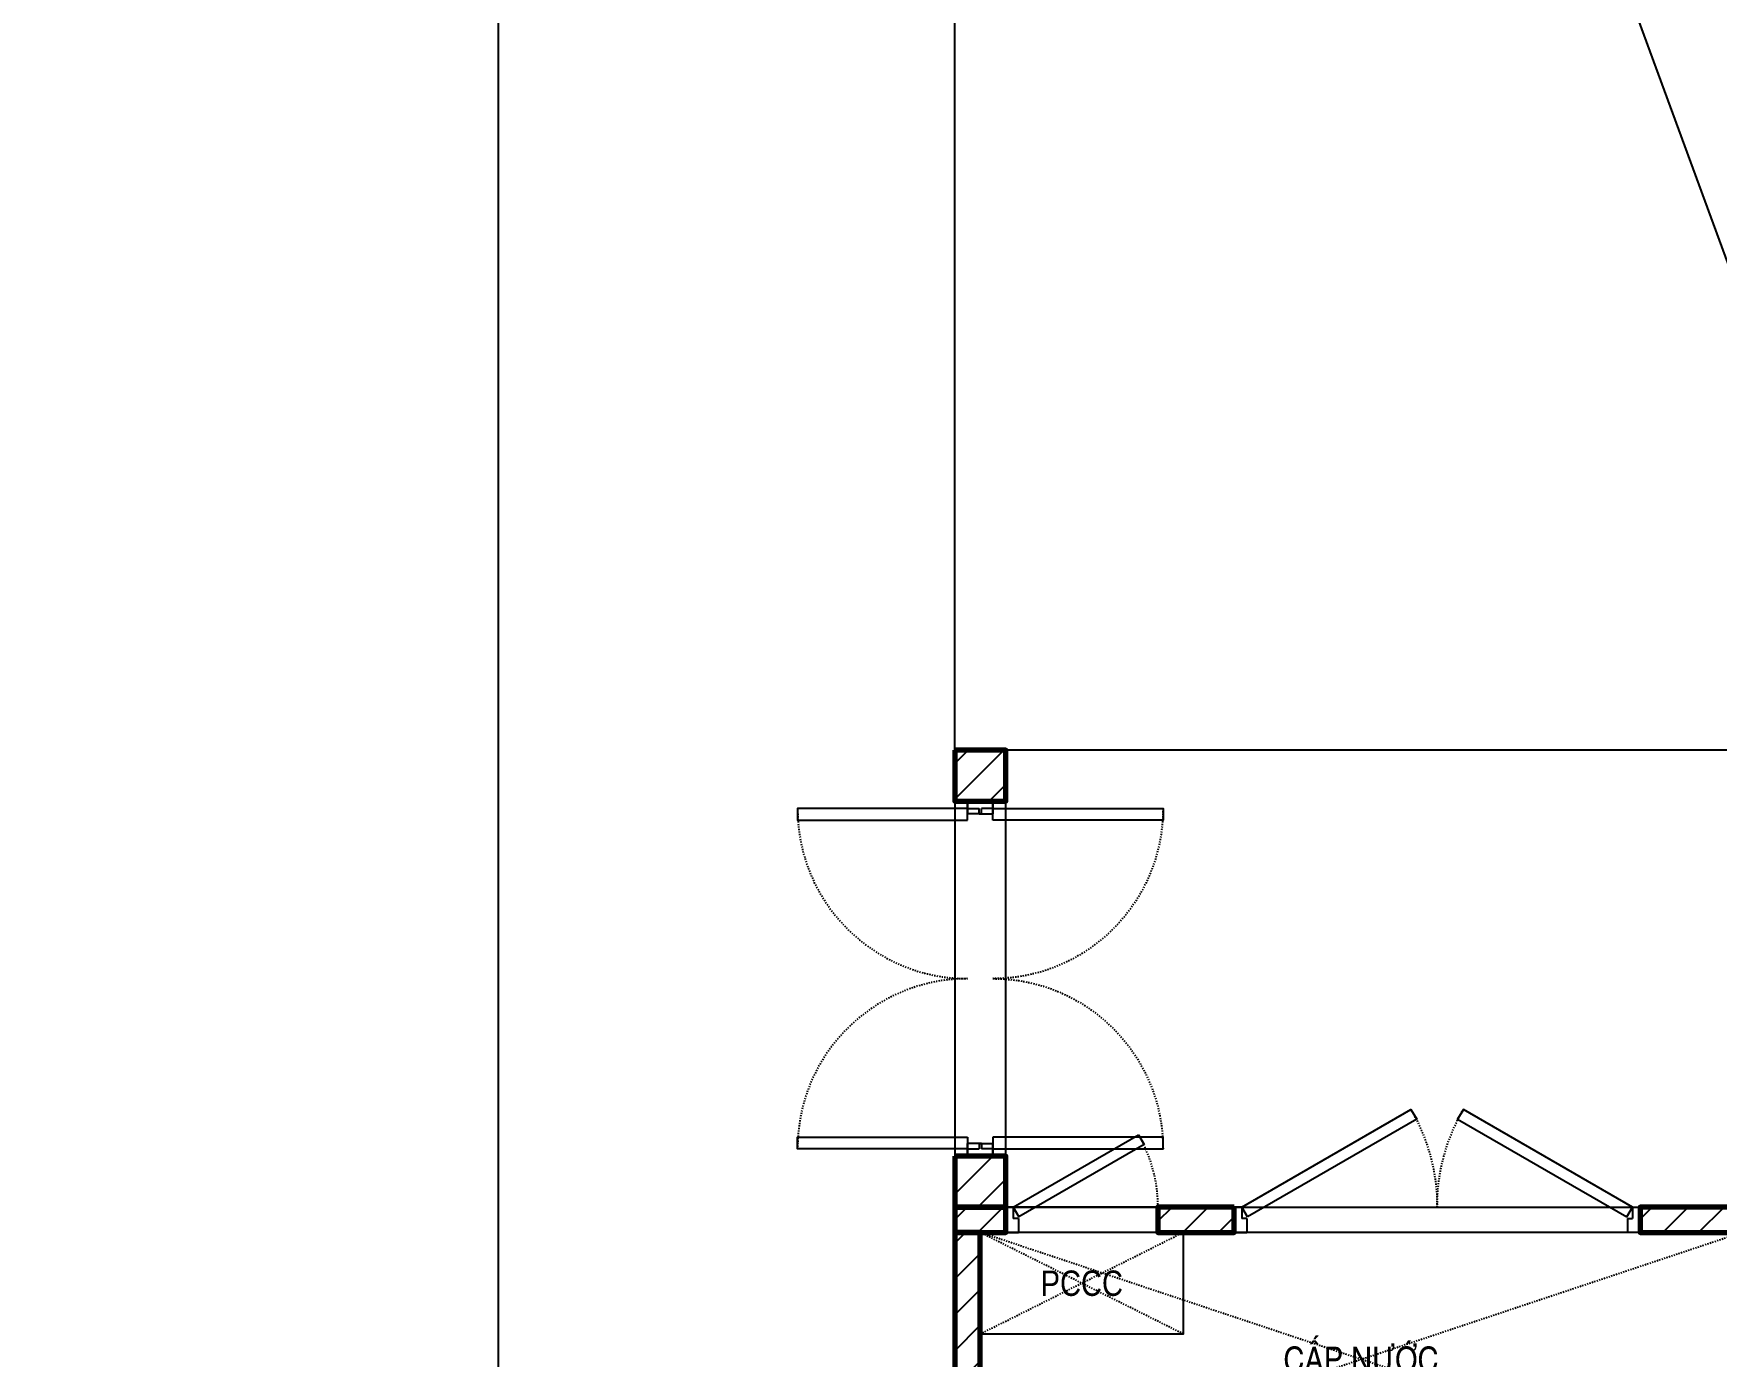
# Model space of a CAD drawing. Header units: millimetres. Extents: x 379264 to 1158416, y -283062 to 356890.
# Drawn here: x 725463.6 to 725596.2, y -20072.7 to -19968.4 of the extents above; entities that cross this region are included whole.
import ezdxf
from ezdxf.enums import TextEntityAlignment as Align
from ezdxf.xclip import XClip

# ---------------------------------------------------------------- set-up
doc = ezdxf.new("R2010")
doc.units = ezdxf.units.MM
doc.header["$XCLIPFRAME"] = 0
for name, pattern in [('BLOCK A - CHI TIET THANG 2$0$Center101', [13, 10, -1, 1, -1]), ('keyplan TANG 1$0$mb tang 1 TWA$0$Core 1A$0$Hidden10.5', [1.5, 1, -0.5]), ('keyplan TANG 1$0$mb tang 1 TWA$0$Hidden10.5', [1.5, 1, -0.5]), ('keyplan TANG 1$0$mb_unitmix twa 1-20$0$Hidden10.5', [1.5, 1, -0.5])]:
    doc.linetypes.add(name, pattern=pattern)
for name, color, linetype in [('BLOCK A - CHI TIET THANG 1$0$Dim 100', 1, 'Continuous'), ('BLOCK A - CHI TIET THANG 2$0$Basement Grid Line', 250, 'BLOCK A - CHI TIET THANG 2$0$Center101'), ('BLOCK A - CHI TIET THANG 2$0$DnW', 20, 'Continuous'), ('keyplan TANG 1$0$mb tang 1 TWA$0$Brick Wall', 250, 'Continuous'), ('keyplan TANG 1$0$mb tang 1 TWA$0$Door', 250, 'Continuous'), ('keyplan TANG 1$0$mb tang 1 TWA$0$Furniture', 250, 'Continuous'), ('keyplan TANG 1$0$mb tang 1 TWA$0$Glass', 250, 'Continuous'), ('keyplan TANG 1$0$mb tang 1 TWA$0$Opening Hidden', 250, 'keyplan TANG 1$0$mb tang 1 TWA$0$Core 1A$0$Hidden10.5'), ('keyplan TANG 1$0$mb tang 1 TWA$0$Opening Line', 250, 'Continuous'), ('keyplan TANG 1$0$mb tang 1 TWA$0$Opening Text', 250, 'Continuous'), ('keyplan TANG 1$0$mb tang 1 TWA$0$Wall Hatch', 250, 'Continuous'), ('keyplan TANG 1$0$mb_unitmix twa 1-20$0$Door', 250, 'Continuous'), ('keyplan TANG 1$0$mb_unitmix twa 1-20$0$Glass', 250, 'Continuous'), ('keyplan TANG 1$0$mb_unitmix twa 1-20$0$Net thay Tran', 250, 'Continuous'), ('keyplan TANG 1$0$mb_unitmix twa 1-20$0$Wall Hatch', 250, 'Continuous')]:
    doc.layers.add(name, color=color, linetype=linetype)
for name, color, linetype, lineweight in [('keyplan TANG 1$0$mb tang 1 TWA$0$Net thay Tuong', 250, 'Continuous', 20), ('keyplan TANG 1$0$mb tang 1 TWA$0$Wall Line', 250, 'Continuous', 70), ('keyplan TANG 1$0$mb_unitmix twa 1-20$0$Wall Line', 250, 'Continuous', 70)]:
    doc.layers.add(name, color=color, linetype=linetype, lineweight=lineweight)
doc.styles.add('[PMDC2013]STYLE', font='arial.ttf', dxfattribs={"width": 0.8})
doc.styles.add('keyplan TANG 1$0$mb tang 1 TWA$0$VNI-HelveC', font='VHELVCN_0.TTF')
doc.dimstyles.new('BLOCK A - CHI TIET THANG 1$0$Dim 50 (A1-A2)', dxfattribs={"dimscale": 50, "dimtxt": 2.5, "dimasz": 0.7, "dimexe": 1, "dimexo": 1, "dimgap": 1, "dimtad": 1, "dimdec": 0, "dimzin": 12, "dimdsep": 46, "dimtxsty": '[PMDC2013]STYLE', "dimblk": 'ARCHTICK', "dimcen": 0, "dimdle": 1, "dimclrd": 2, "dimclre": 2, "dimclrt": 4, "dimadec": 0, "dimazin": 0, "dimtfac": 1, "dimtdec": 0, "dimtix": 1, "dimtmove": 2, "dimatfit": 3, "dimldrblk": 'ARCHTICK', "dimfxl": 1, "dimtolj": 1, "dimtzin": 0, "dimarcsym": 0})
pattern_1 = [(45, (150, 149.9999999999999), (-70.71067811865474, 70.71067811865476), [])]

# ---------------------------------------------------------------- blocks, each defined once
blk = doc.blocks.new('*U234')
at = {"layer": 'keyplan TANG 1$0$mb tang 1 TWA$0$Opening Hidden'}
for p, q in [((0, 0), (3000, 1000)), ((3000, 0), (0, 1000))]:
    blk.add_line(p, q, dxfattribs=at)
at = {"layer": 'keyplan TANG 1$0$mb tang 1 TWA$0$Opening Line'}
blk.add_lwpolyline([(0, 0), (3000, 5.684341886080801e-14), (3000, 1000), (0, 1000)], close=True, dxfattribs=at)
at = {"layer": 'keyplan TANG 1$0$mb tang 1 TWA$0$Opening Text', "style": 'keyplan TANG 1$0$mb tang 1 TWA$0$VNI-HelveC'}
blk.add_attdef('OPENING', text='', height=100, dxfattribs=at).set_placement((1500, 500), align=Align.MIDDLE_CENTER)
blk = doc.blocks.new('keyplan TANG 1$0$mb tang 1 TWA$0$Door 1600 Riser')
at = {"color": 0, "linetype": 'ByBlock'}
for p, q in [((29.99999962575384, 100.0000000003201), (-3.742461558431387e-07, 100.000000000131)), ((-3.742461558431387e-07, 100.000000000131), (0, 0)), ((29.99999962575384, 100.0000000003201), (29.99999979416316, 55.00000000033469)), ((1570.000000119884, 100.0000000003201), (1600.000000119884, 100.000000000131)), ((1570.000000119884, 100.0000000003201), (1569.999999951474, 55.00000000033469)), ((1600.000000119884, 100.000000000131), (1599.999999745638, 7.105427357601002e-15)), ((0, 0), (50, 4.074536263942719e-10)), ((49.99999979417771, 55.00000000046566), (29.99999979416316, 55.00000000033469)), ((49.99999979417771, 55.00000000046566), (50, 4.074536263942719e-10)), ((1549.99999995146, 55.00000000046566), (1569.999999951474, 55.00000000033469)), ((1549.99999995146, 55.00000000046566), (1549.999999745638, 4.074607318216295e-10)), ((1599.999999745638, 7.105427357601002e-15), (1549.999999745638, 4.074607318216295e-10))]:
    blk.add_line(p, q, dxfattribs=at)
for points in [[(52.49999962575386, 61.02885683002042), (29.99999962575384, 100.0000000003201), (696.8395605397716, 485.0000000003203), (719.3395605397717, 446.0288568300206)], [(1547.499999625754, 61.02885683002042), (1569.999999625754, 100.0000000003201), (903.1604387117361, 485.0000000003203), (880.660438711736, 446.0288568300206)]]:
    blk.add_lwpolyline(points, close=True)
at = {"linetype": 'keyplan TANG 1$0$mb tang 1 TWA$0$Hidden10.5'}
for centre, start, end in [((29.99999962575384, 100.0000000003201), 0, 30.00000000000004), ((1569.999999625754, 100.0000000003201), 150.0000000000027, 180)]:
    blk.add_arc(centre, 770, start, end, dxfattribs=at)
blk = doc.blocks.new('*U1427')
at = {"layer": 'keyplan TANG 1$0$mb tang 1 TWA$0$Door', "xscale": -1, "rotation": 180}
blk.add_blockref('keyplan TANG 1$0$mb tang 1 TWA$0$Door 1600 Riser', (0, 100.000000000131), dxfattribs=at)
blk = doc.blocks.new('keyplan TANG 1$0$mb tang 1 TWA$0$Door 1200 Riser')
at = {"color": 0, "linetype": 'ByBlock'}
for p, q in [((29.99999962575384, 100.0000000003201), (523.6344799449436, 385.0000000938708)), ((546.1344799449436, 346.028856923571), (52.49999962575374, 61.02885683002034)), ((523.6344799449432, 385.0000000938714), (546.1344799449436, 346.028856923571)), ((676.3655196808106, 385.0000000938714), (653.8655196808103, 346.028856923571)), ((653.8655196808103, 346.028856923571), (1147.5, 61.02885683002034)), ((1170, 100.0000000003201), (676.3655196808103, 385.0000000938708)), ((29.99999962575384, 100.0000000003201), (-3.742461558431387e-07, 100.000000000131)), ((-3.742461558431387e-07, 100.000000000131), (0, 0)), ((29.99999962575384, 100.0000000003201), (29.99999979416316, 55.00000000033469)), ((29.99999962575384, 100.0000000003201), (52.49999962575374, 61.02885683002034)), ((1170, 100.0000000003201), (1147.5, 61.02885683002034)), ((1170, 100.0000000003201), (1200, 100.000000000131)), ((1170, 100.0000000003201), (1169.999999831591, 55.00000000033469)), ((1200, 100.000000000131), (1199.999999625754, 0)), ((0, 0), (50, 4.074536263942719e-10)), ((49.99999979417771, 55.00000000046566), (29.99999979416316, 55.00000000033469)), ((49.99999979417771, 55.00000000046566), (50, 4.074536263942719e-10)), ((1149.999999831576, 55.00000000046566), (1169.999999831591, 55.00000000033469)), ((1149.999999831576, 55.00000000046566), (1149.999999625754, 4.074536263942719e-10)), ((1199.999999625754, 0), (1149.999999625754, 4.074536263942719e-10))]:
    blk.add_line(p, q, dxfattribs=at)
at = {"color": 0, "linetype": 'keyplan TANG 1$0$mb tang 1 TWA$0$Hidden10.5'}
for centre, start, end in [((29.99999962575384, 100.0000000003201), 359.9999999999799, 29.99999999999874), ((1170, 100.0000000003201), 150.0000000000037, 180.0000000000201)]:
    blk.add_arc(centre, 570.0000001871231, start, end, dxfattribs=at)
blk = doc.blocks.new('*U232')
at = {"layer": 'keyplan TANG 1$0$mb tang 1 TWA$0$Door'}
blk.add_blockref('keyplan TANG 1$0$mb tang 1 TWA$0$Door 1200 Riser', (0, 0), dxfattribs=at)
blk = doc.blocks.new('*U233')
at = {"layer": 'keyplan TANG 1$0$mb tang 1 TWA$0$Opening Hidden'}
for p, q in [((0, 0), (800, 400)), ((800, 0), (0, 400))]:
    blk.add_line(p, q, dxfattribs=at)
at = {"layer": 'keyplan TANG 1$0$mb tang 1 TWA$0$Opening Line'}
blk.add_lwpolyline([(0, 0), (800, 5.684341886080801e-14), (800, 400), (0, 400)], close=True, dxfattribs=at)
at = {"layer": 'keyplan TANG 1$0$mb tang 1 TWA$0$Opening Text', "style": 'keyplan TANG 1$0$mb tang 1 TWA$0$VNI-HelveC'}
blk.add_attdef('OPENING', text='', height=100, dxfattribs=at).set_placement((400, 200), align=Align.MIDDLE_CENTER)
blk = doc.blocks.new('*U211')
at = {"layer": 'keyplan TANG 1$0$mb tang 1 TWA$0$Wall Hatch'}
h = blk.add_hatch(dxfattribs=at)
h.set_pattern_fill('LINE10', color=256, scale=100, angle=45, style=0, pattern_type=2)
h.set_pattern_definition([(45, (150.0000000000002, 49.99999999999992), (-70.71067811865474, 70.71067811865476), [])])
h.paths.add_polyline_path([(200.0000000000002, -3.037570195374425e-14), (0, 0), (-1.358912982141192e-13, -99.99999999999997), (200.0000000000002, -100)])
at = {"layer": 'keyplan TANG 1$0$mb tang 1 TWA$0$Wall Line'}
blk.add_lwpolyline([(200.0000000000002, -3.037570195374425e-14), (0, 0), (-1.358912982141192e-13, -99.99999999999997), (200.0000000000002, -100)], close=True, dxfattribs=at)
blk = doc.blocks.new('*U212')
at = {"layer": 'keyplan TANG 1$0$mb tang 1 TWA$0$Wall Hatch'}
h = blk.add_hatch(dxfattribs=at)
h.set_pattern_fill('LINE10', color=256, scale=100, angle=45, style=0, pattern_type=2)
h.set_pattern_definition([(45, (250.0000000000002, 49.9999999999999), (-70.71067811865474, 70.71067811865476), [])])
h.paths.add_polyline_path([(300.0000000000002, -5.311306949806745e-14), (0, 0), (-1.358912982141192e-13, -99.99999999999997), (300.0000000000002, -100)])
at = {"layer": 'keyplan TANG 1$0$mb tang 1 TWA$0$Wall Line'}
blk.add_lwpolyline([(300.0000000000002, -5.311306949806745e-14), (0, 0), (-1.358912982141192e-13, -99.99999999999997), (300.0000000000002, -100)], close=True, dxfattribs=at)
blk = doc.blocks.new('*U213')
at = {"layer": 'keyplan TANG 1$0$mb tang 1 TWA$0$Wall Hatch'}
h = blk.add_hatch(dxfattribs=at)
h.set_pattern_fill('LINE10', color=256, scale=100, angle=45, style=0, pattern_type=2)
h.set_pattern_definition([(45, (2000, 49.9999999999995), (-70.71067811865474, 70.71067811865476), [])])
h.paths.add_polyline_path([(2050, -4.510170015237234e-13), (0, 0), (-1.358912982141192e-13, -99.99999999999997), (2050, -100.0000000000004)])
at = {"layer": 'keyplan TANG 1$0$mb tang 1 TWA$0$Wall Line'}
blk.add_lwpolyline([(2050, -4.510170015237234e-13), (0, 0), (-1.358912982141192e-13, -99.99999999999997), (2050, -100.0000000000004)], close=True, dxfattribs=at)
blk = doc.blocks.new('*U1428')
at = {"layer": 'keyplan TANG 1$0$mb tang 1 TWA$0$Wall Hatch'}
h = blk.add_hatch(dxfattribs=at)
h.set_pattern_fill('LINE10', color=256, scale=100, angle=45, style=0, pattern_type=2)
h.set_pattern_definition([(45, (850, -50.00000000000034), (-70.71067811865474, 70.71067811865476), [])])
h.paths.add_polyline_path([(-2.318145675417327e-13, 999.9999999999999), (0, 0), (99.99999999999996, -4.707345624410666e-14), (99.99999999999974, 999.9999999999999)])
at = {"layer": 'keyplan TANG 1$0$mb tang 1 TWA$0$Wall Line'}
blk.add_lwpolyline([(-2.318145675417327e-13, 999.9999999999999), (0, 0), (99.99999999999996, -4.707345624410666e-14), (99.99999999999974, 999.9999999999999)], close=True, dxfattribs=at)
blk = doc.blocks.new('keyplan TANG 1$0$mb tang 1 TWA$0$A$Cbb1f8814')
at = {"layer": 'keyplan TANG 1$0$mb tang 1 TWA$0$Door'}
for p, q in [((-128887.47231125533, -52083.47322053788), (-129487.47233160924, -52083.47322944331)), ((-129487.47233160924, -52083.47322944331), (-129487.47233086712, -52133.47322944331)), ((-128887.47231125533, -52083.47322053788), (-128887.47231051321, -52133.47322053788)), ((-129487.472330125, -52183.47322944331), (-129487.47233086712, -52133.47322944331)), ((-128887.4723097711, -52183.47322053788), (-128887.47231051321, -52133.47322053788)), ((-128887.4723097711, -52183.47322053788), (-129487.472330125, -52183.47322944331))]:
    blk.add_line(p, q, dxfattribs=at)
at = {"layer": 'keyplan TANG 1$0$mb tang 1 TWA$0$Brick Wall'}
for name, p in [('*U211', (-129687.472330125, -52083.47322053788)), ('*U212', (-128887.472330125, -52083.47322053788)), ('*U213', (-126987.472330125, -52083.47322053788)), ('*U1428', (-129687.472330125, -53183.47322053788))]:
    blk.add_blockref(name, p, dxfattribs=at)
at = {"layer": 'keyplan TANG 1$0$mb tang 1 TWA$0$Door', "rotation": 180}
blk.add_blockref('*U1427', (-126987.4723301923, -52083.47322944307), dxfattribs=at)
at = {"layer": 'keyplan TANG 1$0$mb tang 1 TWA$0$Door'}
ref = blk.add_blockref('*U232', (-129487.472309584, -52183.47322944331), dxfattribs=at)
XClip(ref).set_block_clipping_path([(0, -0.00017132202628999949), (600.0000000001164, 502.00214923510794)])
at = {"layer": 'keyplan TANG 1$0$mb tang 1 TWA$0$Furniture'}
for name, p, values in [('*U234', (-129587.472330125, -53183.47322053788), {'OPENING': 'CAÁP NÖÔÙC'}), ('*U233', (-129587.472330125, -52583.47322053788), {'OPENING': 'PCCC'})]:
    blk.add_blockref(name, p, dxfattribs=at).add_auto_attribs(values)
blk = doc.blocks.new('keyplan TANG 1$0$mb tang 1 TWA$0$A$Cf4f9086f')
at = {"layer": 'keyplan TANG 1$0$mb tang 1 TWA$0$Net thay Tuong'}
blk.add_blockref('keyplan TANG 1$0$mb tang 1 TWA$0$A$Cbb1f8814', (154291.7785921368, 29135.30311323749), dxfattribs=at)
blk = doc.blocks.new('*U1437')
at = {"layer": 'keyplan TANG 1$0$mb tang 1 TWA$0$Wall Hatch'}
h = blk.add_hatch(dxfattribs=at)
h.set_pattern_fill('LINE10', color=256, scale=100, angle=45, style=0, pattern_type=2)
h.set_pattern_definition(pattern_1)
h.paths.add_polyline_path([(0, 199.9999999999999), (0, 0), (200, -1.13686837721616e-13), (200, 199.9999999999999)])
at = {"layer": 'keyplan TANG 1$0$mb tang 1 TWA$0$Wall Line'}
blk.add_lwpolyline([(0, 199.9999999999999), (0, 0), (200, -1.13686837721616e-13), (200, 199.9999999999999)], close=True, dxfattribs=at)
blk = doc.blocks.new('keyplan TANG 1$0$mb tang 1 TWA$0$Door 1400-1')
at = {"color": 0, "linetype": 'ByBlock'}
for p, q in [((29.99999962575384, 100.0000000003201), (-3.742461558431387e-07, 100.000000000131)), ((-3.742461558431387e-07, 100.000000000131), (0, 0)), ((29.99999962575384, 100.0000000003201), (29.99999979416316, 55.00000000033469)), ((1370.000000119884, 100.0000000003201), (1400.000000119884, 100.000000000131)), ((1370.000000119884, 100.0000000003201), (1369.999999951474, 55.00000000033469)), ((1400.000000119884, 100.000000000131), (1399.999999745638, 7.105427357601002e-15)), ((0, 0), (50, 4.074536263942719e-10)), ((49.99999979417771, 55.00000000046566), (29.99999979416316, 55.00000000033469)), ((49.99999979417771, 55.00000000046566), (50, 4.074536263942719e-10)), ((1349.99999995146, 55.00000000046566), (1369.999999951474, 55.00000000033469)), ((1349.99999995146, 55.00000000046566), (1349.999999745638, 4.074607318216295e-10)), ((1399.999999745638, 7.105427357601002e-15), (1349.999999745638, 4.074607318216295e-10))]:
    blk.add_line(p, q, dxfattribs=at)
for points in [[(74.99999962575384, 100.0000000003202), (29.99999962575384, 100.0000000003201), (29.99999962575384, 770.0000000003201), (74.99999962575384, 770.0000000003203)], [(1325.000000119884, 100.0000000003202), (1370.000000119884, 100.0000000003201), (1370.000000119884, 770.0000000003201), (1325.000000119884, 770.0000000003203)]]:
    blk.add_lwpolyline(points, close=True)
at = {"color": 0, "linetype": 'keyplan TANG 1$0$mb tang 1 TWA$0$Hidden10.5'}
for centre, start, end in [((29.99999962575386, 99.99999515387427), 4.144490982744002e-07, 90), ((1370.000000119884, 99.99999515387427), 90, 179.9999995855509)]:
    blk.add_arc(centre, 670.0000002470649, start, end, dxfattribs=at)
blk = doc.blocks.new('*U1438')
at = {"layer": 'keyplan TANG 1$0$mb tang 1 TWA$0$Door'}
blk.add_blockref('keyplan TANG 1$0$mb tang 1 TWA$0$Door 1400-1', (0, 0), dxfattribs=at)
blk = doc.blocks.new('*U1440')
at = {"layer": 'keyplan TANG 1$0$mb_unitmix twa 1-20$0$Wall Hatch'}
h = blk.add_hatch(dxfattribs=at)
h.set_pattern_fill('LINE10', color=256, scale=100, angle=45, style=0, pattern_type=2)
h.set_pattern_definition(pattern_1)
h.paths.add_polyline_path([(0, 199.9999999999999), (0, 0), (200, -1.13686837721616e-13), (200, 199.9999999999999)])
at = {"layer": 'keyplan TANG 1$0$mb_unitmix twa 1-20$0$Wall Line'}
blk.add_lwpolyline([(0, 199.9999999999999), (0, 0), (200, -1.13686837721616e-13), (200, 199.9999999999999)], close=True, dxfattribs=at)
blk = doc.blocks.new('keyplan TANG 1$0$mb_unitmix twa 1-20$0$Door 1400-1')
at = {"color": 0, "linetype": 'ByBlock'}
for p, q in [((29.99999962575384, 100.0000000003201), (-3.742461558431387e-07, 100.000000000131)), ((-3.742461558431387e-07, 100.000000000131), (0, 0)), ((29.99999962575384, 100.0000000003201), (29.99999979416316, 55.00000000033469)), ((1370.000000119884, 100.0000000003201), (1400.000000119884, 100.000000000131)), ((1370.000000119884, 100.0000000003201), (1369.999999951474, 55.00000000033469)), ((1400.000000119884, 100.000000000131), (1399.999999745638, 7.105427357601002e-15)), ((0, 0), (50, 4.074536263942719e-10)), ((49.99999979417771, 55.00000000046566), (29.99999979416316, 55.00000000033469)), ((49.99999979417771, 55.00000000046566), (50, 4.074536263942719e-10)), ((1349.99999995146, 55.00000000046566), (1369.999999951474, 55.00000000033469)), ((1349.99999995146, 55.00000000046566), (1349.999999745638, 4.074607318216295e-10)), ((1399.999999745638, 7.105427357601002e-15), (1349.999999745638, 4.074607318216295e-10))]:
    blk.add_line(p, q, dxfattribs=at)
for points in [[(74.99999962575384, 100.0000000003202), (29.99999962575384, 100.0000000003201), (29.99999962575384, 770.0000000003201), (74.99999962575384, 770.0000000003203)], [(1325.000000119884, 100.0000000003202), (1370.000000119884, 100.0000000003201), (1370.000000119884, 770.0000000003201), (1325.000000119884, 770.0000000003203)]]:
    blk.add_lwpolyline(points, close=True)
at = {"color": 0, "linetype": 'keyplan TANG 1$0$mb_unitmix twa 1-20$0$Hidden10.5'}
for centre, start, end in [((29.99999962575386, 99.99999515387427), 4.144490982744002e-07, 90), ((1370.000000119884, 99.99999515387427), 90, 179.9999995855509)]:
    blk.add_arc(centre, 670.0000002470649, start, end, dxfattribs=at)
blk = doc.blocks.new('*U1439')
at = {"layer": 'keyplan TANG 1$0$mb_unitmix twa 1-20$0$Door'}
blk.add_blockref('keyplan TANG 1$0$mb_unitmix twa 1-20$0$Door 1400-1', (0, 0), dxfattribs=at)
blk = doc.blocks.new('keyplan TANG 1')
at = {"layer": 'keyplan TANG 1$0$mb_unitmix twa 1-20$0$Net thay Tran'}
for points in [[(10450.0000065181, 147850.0000020646), (10449.99999999991, 95349.99999896024), (12249.99999342476, 95349.99999896024), (12249.99999342476, 141249.9999910947), (12450, 141249.9999910947), (12450, 141050), (46748.45462060507, 141049.9999999999), (46748.45462060507, 142849.9999999999), (12450, 142849.9999826836), (12450, 142649.9999826836), (12250, 142649.9999826836), (12250.00000651844, 147850.0000020646)], [(12450, 142649.9999826836), (12250, 142649.9999826836), (12250, 141249.9999910947), (12450, 141249.9999910947)]]:
    blk.add_lwpolyline(points, close=True, dxfattribs=at)
blk.add_blockref('keyplan TANG 1$0$mb tang 1 TWA$0$A$Cf4f9086f', (-12354.30626201176, 163998.1701109553))
at = {"layer": 'keyplan TANG 1$0$mb tang 1 TWA$0$Glass'}
for p in [(12250, 142649.9999826836), (12250, 141049.9999910947)]:
    blk.add_blockref('*U1437', p, dxfattribs=at)
at = {"layer": 'keyplan TANG 1$0$mb tang 1 TWA$0$Glass', "rotation": 90}
blk.add_blockref('*U1438', (12400.00000000013, 141249.9999914689), dxfattribs=at)
at = {"layer": 'keyplan TANG 1$0$mb tang 1 TWA$0$Glass', "xscale": -1, "rotation": 270}
blk.add_blockref('*U1438', (12300.00000000013, 141249.9999914689), dxfattribs=at)
at = {"layer": 'keyplan TANG 1$0$mb_unitmix twa 1-20$0$Glass'}
for p in [(12250, 142649.9999826836), (12250, 141049.9999910947)]:
    blk.add_blockref('*U1440', p, dxfattribs=at)
at = {"layer": 'keyplan TANG 1$0$mb_unitmix twa 1-20$0$Glass', "rotation": 90}
blk.add_blockref('*U1439', (12400.00000000013, 141249.9999914689), dxfattribs=at)
at = {"layer": 'keyplan TANG 1$0$mb_unitmix twa 1-20$0$Glass', "xscale": -1, "rotation": 270}
blk.add_blockref('*U1439', (12300.00000000013, 141249.9999914689), dxfattribs=at)
blk = doc.blocks.new('_ArchTick')
at = {"color": 0, "linetype": 'ByBlock', "const_width": 0.15}
blk.add_lwpolyline([(-0.5, -0.5), (0.5, 0.5)], dxfattribs=at)
blk = doc.blocks.new('A$C70971DB5')
at = {"layer": 'BLOCK A - CHI TIET THANG 2$0$DnW', "xscale": 0.02, "yscale": 0.02, "zscale": 0.02}
blk.add_blockref('keyplan TANG 1', (-344.3025020973291, 957.4590439008753), dxfattribs=at)
at = {"layer": 'BLOCK A - CHI TIET THANG 1$0$Dim 100'}
blk.add_leader([(10.1981462391559, 3720.47391244107), (-229.1760121651459, 4372.454397118345), (-1293.090355388704, 4372.454397118345)], dimstyle='BLOCK A - CHI TIET THANG 1$0$Dim 50 (A1-A2)', override={"dimasz": 1, "dimtad": 0}, dxfattribs=at)

msp = doc.modelspace()

# ---------------------------------------------------------------- block references
at = {"layer": 'BLOCK A - CHI TIET THANG 2$0$Basement Grid Line'}
msp.add_blockref('A$C70971DB5', (725635.4544973763, -23839.34762621439), dxfattribs=at)

doc.saveas('drawing.dxf')
